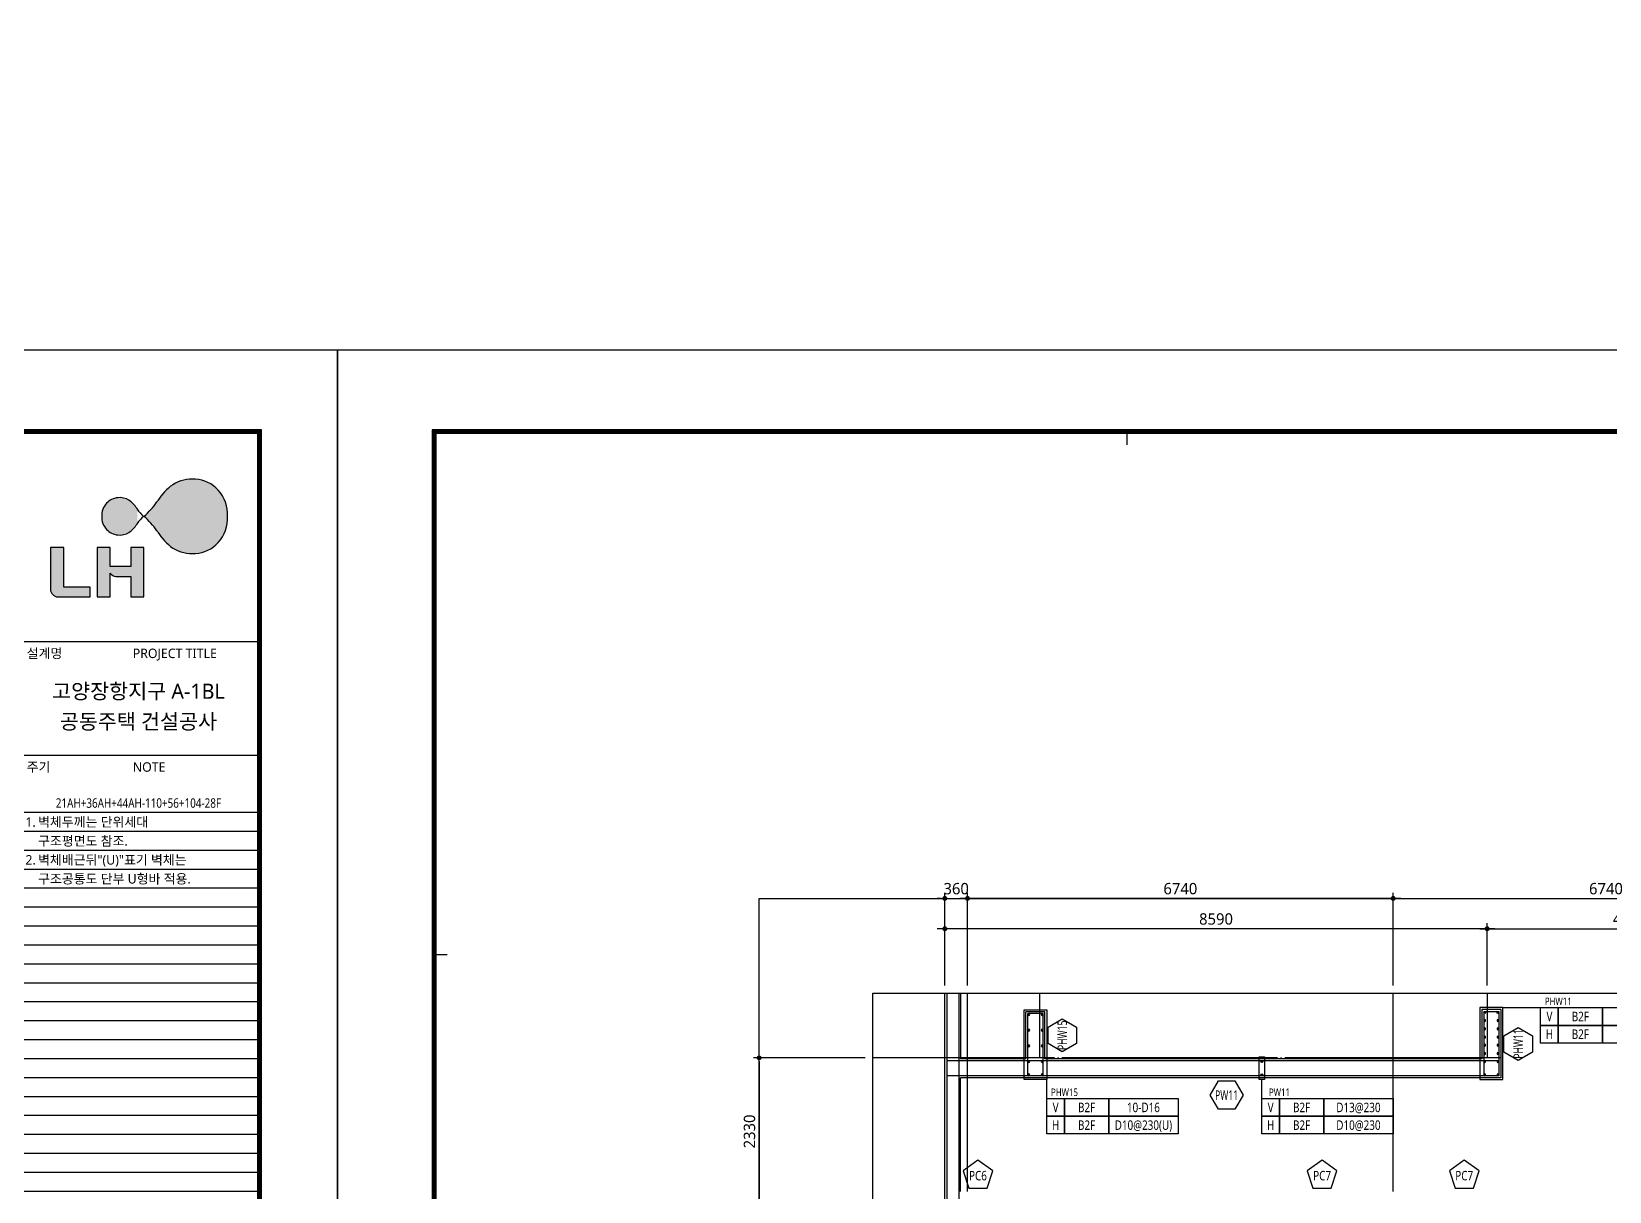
# Model space of a CAD drawing. Header units: millimetres. Extents: x 317501 to 2277231, y -321722 to 1186893.
# Drawn here: x 363118 to 388106, y -221564 to -203199 of the extents above; entities that cross this region are included whole.
import ezdxf
from ezdxf.enums import TextEntityAlignment as Align
from ezdxf.xclip import XClip

# ---------------------------------------------------------------- set-up
doc = ezdxf.new("R2010")
doc.units = ezdxf.units.MM
doc.header["$LTSCALE"] = 57
doc.header["$XCLIPFRAME"] = 0
for name, pattern in [('CEN', [62, 60, -1, 0, -1]), ('FORM_고양장항A-1BL-S-성능$0$HID', [2.3, 1.5, -0.8]), ('XS-벽체$0$CEN', [62, 60, -1, 0, -1])]:
    doc.linetypes.add(name, pattern=pattern)
doc.layers.get('Defpoints').update_dxf_attribs({"color": 145})
for name, color, linetype in [('BAR', 2, 'Continuous'), ('BARR', 1, 'Continuous'), ('BOX', 7, 'Continuous'), ('CEN', 1, 'CEN'), ('DIM', 7, 'Continuous'), ('FORM_고양장항A-1BL-S-성능$0$FORM', 7, 'Continuous'), ('FORM_고양장항A-1BL-S-성능$0$FTEXT', 3, 'Continuous'), ('FORM_고양장항A-1BL-S-성능$0$LH마크', 253, 'Continuous'), ('FORM_고양장항A-1BL-S-성능$0$TEXT', 3, 'Continuous'), ('LEADER', 7, 'Continuous'), ('M', 7, 'Continuous'), ('NAME-C', 1, 'Continuous'), ('NAME-W', 4, 'Continuous'), ('TEXT-배근', 3, 'Continuous'), ('XS-벽체$0$BAR', 3, 'Continuous'), ('XS-벽체$0$CEN', 1, 'XS-벽체$0$CEN'), ('XS-벽체$0$WALL', 4, 'Continuous')]:
    doc.layers.add(name, color=color, linetype=linetype)
doc.layers.add('DEFPOINT', color=144, linetype='Continuous', plot=False)
doc.layers.add('FORM_고양장항A-1BL-S-성능$0$DEFPOINT', color=144, linetype='Continuous', plot=False)
doc.layers.add('TEXT', color=3, linetype='Continuous', lineweight=9)
doc.styles.add('FORM_고양장항A-1BL-S-성능$0$맑은고딕', font='malgun.ttf')
doc.styles.add('맑은고딕', font='malgun.ttf')
doc.dimstyles.new('DIM_60', dxfattribs={"dimscale": 60, "dimtxt": 3, "dimasz": 1, "dimexe": 1.5, "dimexo": 2, "dimgap": 1, "dimtad": 1, "dimdec": 0, "dimzin": 0, "dimdsep": 46, "dimtxsty": '맑은고딕', "dimblk1": 'DIMDOT', "dimblk2": 'DIMDOT', "dimsah": 1, "dimcen": 0.09, "dimdle": 2, "dimclrd": 7, "dimclre": 7, "dimclrt": 3, "dimadec": 0, "dimazin": 0, "dimtfac": 1, "dimtdec": 0, "dimtix": 1, "dimtmove": 2, "dimatfit": 3, "dimldrblk": 'DIMDOT', "dimfxl": 0, "dimtolj": 1, "dimtzin": 0, "dimarcsym": 0})

# ---------------------------------------------------------------- blocks, each defined once
blk = doc.blocks.new('XS-벽체', base_point=(1093552.529641199, 0))
at = {"layer": 'XS-벽체$0$BAR'}
for p, q in [((355621.8382743159, 450312.545310411), (356641.8382743185, 450312.5453104108)), ((356401.8382743169, 450312.5453104108), (356401.8382743169, 441567.545310411)), ((356641.8382743185, 450312.5453104108), (356641.8382743176, 441567.545310411)), ((355621.8382743157, 450072.545310411), (356641.8382743185, 450072.5453104108)), ((356641.8382743178, 443092.5453104108), (355656.8382743176, 443092.545310411)), ((356641.8382743178, 442852.5453104108), (355656.8382743166, 442852.545310411)), ((340106.8382743031, 441567.5453104109), (367866.8382743185, 441567.545310411)), ((352026.8382743178, 441757.545310411), (358671.8382743177, 441757.545310411))]:
    blk.add_line(p, q, dxfattribs=at)
at = {"layer": 'XS-벽체$0$CEN'}
for p, q in [((356356.8382743164, 450342.5453104108), (356356.8382743171, 441537.5453104106)), ((352336.8382743169, 450127.545310411), (356356.8382743136, 450127.5453104108)), ((352336.8382743166, 443037.545310411), (356356.8382743173, 443037.545310411))]:
    blk.add_line(p, q, dxfattribs=at)
at = {"layer": 'XS-벽체$0$WALL'}
for p, q in [((355591.8382743156, 450342.545310411), (356371.8382743164, 450342.5453104108)), ((355591.8382743156, 450342.545310411), (355591.8382743156, 450042.545310411)), ((356371.8382743164, 450342.5453104108), (356671.8382743183, 450342.5453104108)), ((356671.8382743183, 450342.5453104108), (356671.8382743177, 441787.545310411)), ((355591.8382743155, 450042.545310411), (356371.8382743165, 450042.5453104108)), ((356371.8382743165, 450042.5453104108), (356371.8382743172, 443122.5453104108)), ((356371.8382743172, 443122.5453104108), (355626.8382743177, 443122.545310411)), ((355626.8382743177, 443122.545310411), (355626.8382743177, 442822.545310411)), ((356371.8382743172, 442822.5453104108), (355626.8382743167, 442822.545310411)), ((356371.8382743172, 442822.5453104108), (356371.8382743174, 441787.545310411)), ((352461.8382743167, 441787.545310411), (356371.8382743174, 441787.545310411)), ((358471.8382743177, 441787.545310411), (356671.8382743177, 441787.545310411)), ((367646.8382743177, 441537.5453104108), (352796.8382743178, 441537.545310411))]:
    blk.add_line(p, q, dxfattribs=at)
blk = doc.blocks.new('DIMDOT')
at = {"layer": 'DIM', "linetype": 'Continuous'}
blk.add_line((-2, 0), (2, 0), dxfattribs=at)
for radius in [0.5, 0.25]:
    blk.add_circle((0, 0), radius, dxfattribs=at)
blk = doc.blocks.new('*D194')
at = {"layer": 'Defpoints', "color": 0, "linetype": 'Continuous', "transparency": 16777216}
for p in [(377940.9414276835, -216924.0565268267), (377940.9414276835, -218424.0565268303), (384680.941427685, -218424.0565268302)]:
    blk.add_point(p, dxfattribs=at)
at = {"layer": 'DIM', "color": 7, "linetype": 'Continuous', "lineweight": -2, "transparency": 16777216}
for p, q in [((377940.9414276835, -218304.0565268303), (377940.9414276835, -216834.0565268267)), ((384680.941427685, -218304.0565268302), (384680.941427685, -216834.0565268267)), ((384620.941427685, -216924.0565268267), (378000.9414276835, -216924.0565268267))]:
    blk.add_line(p, q, dxfattribs=at)
at = {"layer": 'DIM', "color": 7, "linetype": 'Continuous', "lineweight": -2, "transparency": 16777216, "xscale": 60, "yscale": 60, "zscale": 60, "rotation": 180}
blk.add_blockref('DIMDOT', (377940.9414276835, -216924.0565268267), dxfattribs=at)
at = {"layer": 'DIM', "color": 7, "linetype": 'Continuous', "lineweight": -2, "transparency": 16777216, "xscale": 60, "yscale": 60, "zscale": 60}
blk.add_blockref('DIMDOT', (384680.941427685, -216924.0565268267), dxfattribs=at)
at = {"layer": 'DIM', "color": 3, "linetype": 'Continuous', "transparency": 16777216, "insert": (381310.9414276843, -216771.0606029137), "char_height": 180, "attachment_point": 5, "style": '맑은고딕'}
blk.add_mtext('\\A1;6740', dxfattribs=at)
blk = doc.blocks.new('*D195')
at = {"layer": 'Defpoints', "color": 0, "linetype": 'Continuous', "transparency": 16777216}
for p in [(377940.9414276835, -216924.0565268267), (377580.9414276877, -218424.0565268303), (377940.9414276835, -218424.0565268303)]:
    blk.add_point(p, dxfattribs=at)
at = {"layer": 'DIM', "color": 7, "linetype": 'Continuous', "lineweight": -2, "transparency": 16777216}
for p, q in [((377580.9414276877, -218304.0565268303), (377580.9414276877, -216834.0565268267)), ((377940.9414276835, -218304.0565268303), (377940.9414276835, -216834.0565268267)), ((377520.9414276877, -216924.0565268267), (377460.9414276877, -216924.0565268267)), ((377580.9414276877, -216924.0565268267), (377940.9414276835, -216924.0565268267)), ((378000.9414276835, -216924.0565268267), (378060.9414276835, -216924.0565268267))]:
    blk.add_line(p, q, dxfattribs=at)
at = {"layer": 'DIM', "color": 7, "linetype": 'Continuous', "lineweight": -2, "transparency": 16777216, "xscale": 60, "yscale": 60, "zscale": 60}
blk.add_blockref('DIMDOT', (377580.9414276877, -216924.0565268267), dxfattribs=at)
at = {"layer": 'DIM', "color": 7, "linetype": 'Continuous', "lineweight": -2, "transparency": 16777216, "xscale": 60, "yscale": 60, "zscale": 60, "rotation": 180}
blk.add_blockref('DIMDOT', (377940.9414276835, -216924.0565268267), dxfattribs=at)
at = {"layer": 'DIM', "color": 3, "linetype": 'Continuous', "transparency": 16777216, "insert": (377760.9414276856, -216771.0606029137), "char_height": 180, "attachment_point": 5, "style": '맑은고딕'}
blk.add_mtext('\\A1;360', dxfattribs=at)
blk = doc.blocks.new('*D196')
at = {"layer": 'Defpoints', "color": 0, "linetype": 'Continuous', "transparency": 16777216}
for p in [(391420.9414276867, -216924.0565268265), (384680.9414276851, -218424.0565268302), (391420.9414276867, -218424.0565268301)]:
    blk.add_point(p, dxfattribs=at)
at = {"layer": 'DIM', "color": 7, "linetype": 'Continuous', "lineweight": -2, "transparency": 16777216}
for p, q in [((384680.9414276851, -218304.0565268302), (384680.9414276851, -216834.0565268265)), ((391420.9414276867, -218304.0565268301), (391420.9414276867, -216834.0565268265)), ((384740.9414276851, -216924.0565268265), (391360.9414276867, -216924.0565268265))]:
    blk.add_line(p, q, dxfattribs=at)
at = {"layer": 'DIM', "color": 7, "linetype": 'Continuous', "lineweight": -2, "transparency": 16777216, "xscale": 60, "yscale": 60, "zscale": 60, "rotation": 180}
blk.add_blockref('DIMDOT', (384680.9414276851, -216924.0565268265), dxfattribs=at)
at = {"layer": 'DIM', "color": 7, "linetype": 'Continuous', "lineweight": -2, "transparency": 16777216, "xscale": 60, "yscale": 60, "zscale": 60}
blk.add_blockref('DIMDOT', (391420.9414276867, -216924.0565268265), dxfattribs=at)
at = {"layer": 'DIM', "color": 3, "linetype": 'Continuous', "transparency": 16777216, "insert": (388050.9414276859, -216771.0606029135), "char_height": 180, "attachment_point": 5, "style": '맑은고딕'}
blk.add_mtext('\\A1;6740', dxfattribs=at)
blk = doc.blocks.new('*D210')
at = {"layer": 'Defpoints', "color": 0, "linetype": 'Continuous', "transparency": 16777216}
for p in [(376440.9414276832, -219449.056526821), (374640.9414276849, -221779.0565268205), (376440.9414276827, -221779.0565268205)]:
    blk.add_point(p, dxfattribs=at)
at = {"layer": 'DIM', "color": 7, "linetype": 'Continuous', "lineweight": -2, "transparency": 16777216}
for p, q in [((376320.9414276832, -219449.056526821), (374550.9414276849, -219449.056526821)), ((374640.9414276849, -219509.056526821), (374640.9414276849, -221719.0565268205)), ((376320.9414276827, -221779.0565268205), (374550.9414276849, -221779.0565268205))]:
    blk.add_line(p, q, dxfattribs=at)
at = {"layer": 'DIM', "color": 7, "linetype": 'Continuous', "lineweight": -2, "transparency": 16777216, "xscale": 60, "yscale": 60, "zscale": 60}
for p, rotation in [((374640.9414276849, -219449.056526821), 90), ((374640.9414276849, -221779.0565268205), 270)]:
    blk.add_blockref('DIMDOT', p, dxfattribs=dict(at, rotation=rotation))
at = {"layer": 'DIM', "color": 3, "linetype": 'Continuous', "transparency": 16777216, "insert": (374487.9455037719, -220614.0565268207), "char_height": 180, "attachment_point": 5, "rotation": 90, "style": '맑은고딕'}
blk.add_mtext('\\A1;2330', dxfattribs=at)
blk = doc.blocks.new('*D211')
at = {"layer": 'Defpoints', "color": 0, "linetype": 'Continuous', "transparency": 16777216}
for p in [(390685.9414276884, -217404.0565268268), (386170.9414276883, -218424.0565268303), (390685.9414276884, -218424.0565268304)]:
    blk.add_point(p, dxfattribs=at)
at = {"layer": 'DIM', "color": 7, "linetype": 'Continuous', "lineweight": -2, "transparency": 16777216}
for p, q in [((386170.9414276883, -218304.0565268303), (386170.9414276883, -217314.0565268268)), ((390685.9414276884, -218304.0565268304), (390685.9414276884, -217314.0565268268)), ((386230.9414276883, -217404.0565268268), (390625.9414276884, -217404.0565268268))]:
    blk.add_line(p, q, dxfattribs=at)
at = {"layer": 'DIM', "color": 7, "linetype": 'Continuous', "lineweight": -2, "transparency": 16777216, "xscale": 60, "yscale": 60, "zscale": 60, "rotation": 180}
blk.add_blockref('DIMDOT', (386170.9414276883, -217404.0565268268), dxfattribs=at)
at = {"layer": 'DIM', "color": 7, "linetype": 'Continuous', "lineweight": -2, "transparency": 16777216, "xscale": 60, "yscale": 60, "zscale": 60}
blk.add_blockref('DIMDOT', (390685.9414276884, -217404.0565268268), dxfattribs=at)
at = {"layer": 'DIM', "color": 3, "linetype": 'Continuous', "transparency": 16777216, "insert": (388428.4414276883, -217250.5103311746), "char_height": 180, "attachment_point": 5, "style": '맑은고딕'}
blk.add_mtext('\\A1;4515', dxfattribs=at)
blk = doc.blocks.new('*D214')
at = {"layer": 'Defpoints', "color": 0, "linetype": 'Continuous', "transparency": 16777216}
for p in [(377580.9414276876, -217404.0565268264), (377580.9414276876, -218424.0565268301), (386170.9414276883, -218424.0565268304)]:
    blk.add_point(p, dxfattribs=at)
at = {"layer": 'DIM', "color": 7, "linetype": 'Continuous', "lineweight": -2, "transparency": 16777216}
for p, q in [((377580.9414276876, -218304.0565268301), (377580.9414276876, -217314.0565268264)), ((386170.9414276883, -218304.0565268304), (386170.9414276883, -217314.0565268264)), ((386110.9414276883, -217404.0565268264), (377640.9414276876, -217404.0565268264))]:
    blk.add_line(p, q, dxfattribs=at)
at = {"layer": 'DIM', "color": 7, "linetype": 'Continuous', "lineweight": -2, "transparency": 16777216, "xscale": 60, "yscale": 60, "zscale": 60, "rotation": 180}
blk.add_blockref('DIMDOT', (377580.9414276876, -217404.0565268264), dxfattribs=at)
at = {"layer": 'DIM', "color": 7, "linetype": 'Continuous', "lineweight": -2, "transparency": 16777216, "xscale": 60, "yscale": 60, "zscale": 60}
blk.add_blockref('DIMDOT', (386170.9414276883, -217404.0565268264), dxfattribs=at)
at = {"layer": 'DIM', "color": 3, "linetype": 'Continuous', "transparency": 16777216, "insert": (381875.9414276879, -217251.0606029134), "char_height": 180, "attachment_point": 5, "style": '맑은고딕'}
blk.add_mtext('\\A1;8590', dxfattribs=at)
blk = doc.blocks.new('주기')
at = {"layer": 'TEXT', "style": '맑은고딕'}
for s, p in [('1.', (100, -150)), ('벽체두께는 단위세대', (300, -150)), ('구조평면도 참조.', (300, -450)), ('2.', (100, -750)), ('벽체배근뒤"(U)"표기 벽체는 ', (300, -750)), ('구조공통도 단부 U형바 적용.', (300, -1050))]:
    blk.add_text(s, height=150, dxfattribs=at).set_placement(p, align=Align.MIDDLE_LEFT)
blk = doc.blocks.new('BAR')
at = {"layer": 'BARR'}
h = blk.add_hatch(color=256, dxfattribs=at)
edge = h.paths.add_edge_path()
edge.add_arc((0, 0), 15, 0, 360)
blk.add_circle((0, 0), 15, dxfattribs=at)
blk = doc.blocks.new('FORM_고양장항A-1BL-S-성능')
at = {"layer": 'FORM_고양장항A-1BL-S-성능$0$LH마크'}
h = blk.add_hatch(color=256, dxfattribs=at)
edge = h.paths.add_edge_path()
edge.add_ellipse((777.5120366010963, 564.7777114903022), major_axis=(-0.02159848308638231, 19.19947578344629), ratio=0.9999988826607065, start_angle=220.3160542666334, end_angle=235.7161672747215)
edge.add_ellipse((780.1822295766472, 563.7980365819697), major_axis=(11.63553466031951, 11.6355346603195), ratio=0.9999995785260982, start_angle=278.3719928566697, end_angle=279.7926827259736)
edge.add_ellipse((805.6007515508829, 547.0051341328237), major_axis=(0.01866363475384163, 14.02645855967481), ratio=0.9999988821937925, start_angle=394.96846678515556, end_angle=418.6858257556404, ccw=False)
edge.add_ellipse((802.7134298440217, 550.4017932872687), major_axis=(-0.0005301727484946197, 9.598206712760296), ratio=0.9999988824009329, start_angle=354.9363527238226, end_angle=392.349660986295, ccw=False)
edge.add_ellipse((802.8853871766626, 550.8263927475948), major_axis=(0.00340075212795909, 9.161071405456902), ratio=0.9999988815880413, start_angle=313.08945440778825, end_angle=355.7978530240622, ccw=False)
edge.add_ellipse((802.2519161794482, 550.6334521343399), major_axis=(-0.00272221685361018, 9.759959947316588), ratio=0.9999988820086083, start_angle=267.15847194408525, end_angle=311.3399578879178, ccw=False)
edge.add_ellipse((802.2519161794482, 549.671215354598), major_axis=(0.002345730923483197, 9.759960045523917), ratio=0.9999988819608775, start_angle=228.6578319515284, end_angle=272.8393178946566, ccw=False)
edge.add_ellipse((802.8853871766626, 549.4782747404117), major_axis=(-0.001195197933472944, 9.161071959040585), ratio=0.9999988820220781, start_angle=184.2159411120079, end_angle=226.9243397014058, ccw=False)
edge.add_ellipse((802.7134298440217, 549.9028742007379), major_axis=(0.0007995421070614984, 9.598206694185432), ratio=0.9999988819849818, start_angle=147.6519469810335, end_angle=185.0652552603508, ccw=False)
edge.add_ellipse((805.6007515508829, 553.2995333551828), major_axis=(-0.0146797010598394, 14.02646328916932), ratio=0.9999988823698344, start_angle=121.33044795241909, end_angle=145.0478069355882, ccw=False)
edge.add_ellipse((780.1822295766472, 536.5066309060369), major_axis=(-11.63553220987993, 11.63553220987993), ratio=0.9999997837762815, start_angle=260.2073153029904, end_angle=261.628005449331)
edge.add_ellipse((777.5120366010963, 535.5269559977044), major_axis=(0.03702439887233612, 19.19945221449302), ratio=0.999998882848964, start_angle=-55.67013267916648, end_angle=-40.27001964361233)
edge = h.paths.add_edge_path()
edge.add_ellipse((795.6964670699238, 557.0060145651389), major_axis=(0.006864801860395151, 8.99295968458668), ratio=0.9999988827231661, start_angle=123.23707871012789, end_angle=139.6948369544317, ccw=False)
edge.add_ellipse((788.9257939476668, 552.7252627146829), major_axis=(-0.7009870625855058, 0.7009870625855058), ratio=0.9999999437731498, start_angle=70.64073618081011, end_angle=85.40595803884457, ccw=False)
edge.add_ellipse((782.6291739661394, 549.0609563897763), major_axis=(-0.00838486509904391, 6.297509315924676), ratio=0.9999988821287467, start_angle=-59.16259633342766, end_angle=-32.43732604062858)
edge.add_ellipse((783.5754979457854, 550.5891971896801), major_axis=(0.0003907985917620075, 4.500137694815404), ratio=0.9999988822598063, start_angle=-32.59340767870501, end_angle=6.828384972939124)
edge.add_ellipse((783.5434234086572, 550.2362834793914), major_axis=(0.002745875946588449, 4.847301688027194), ratio=0.9999988842119085, start_angle=5.983778684998008, end_angle=45.80586987389822)
edge.add_ellipse((783.5089925024806, 550.4199431204636), major_axis=(-0.002355894959272277, 4.695759708345227), ratio=0.9999988832972008, start_angle=47.05758428077518, end_angle=93.23828646313216)
edge.add_ellipse((783.5089925024806, 549.884724367543), major_axis=(0.002355895489691475, 4.695759708344957), ratio=0.9999988832972013, start_angle=86.76171354333981, end_angle=132.9424157256968)
edge.add_ellipse((783.5434234049319, 550.0683840086151), major_axis=(-0.004028469242848608, 4.847300791718968), ratio=0.9999988837406935, start_angle=134.1789697115022, end_angle=174.0010609071454)
edge.add_ellipse((783.5754979457854, 549.7154702983264), major_axis=(-0.0003907988740895081, 4.500137694815236), ratio=0.9999988822598063, start_angle=173.1716150234662, end_angle=212.5934076751104)
edge.add_ellipse((782.6291739661394, 551.2437110982303), major_axis=(0.008384865413569927, 6.297509315924258), ratio=0.999998882128746, start_angle=212.4373260434902, end_angle=239.1625963362892)
edge.add_ellipse((788.9257939476668, 547.579404774255), major_axis=(0.7009870745422859, 0.7009870745422859), ratio=0.999999927333072, start_angle=94.59404188595232, end_angle=109.35926357312451, ccw=False)
edge.add_ellipse((795.6964670699238, 543.2986529228676), major_axis=(-0.001238716836780558, 8.992962225506153), ratio=0.9999988827506152, start_angle=400.34100785461936, end_angle=416.79876607149504, ccw=False)
h = blk.add_hatch(color=256, dxfattribs=at)
edge = h.paths.add_edge_path()
edge.add_line((768.8121202457844, 531.4260161464501), (768.8121202457844, 541.9678076190341))
edge.add_line((768.8121202457844, 541.9678076190341), (765.28352654168, 541.9678076190341))
edge.add_line((765.28352654168, 541.9678076190341), (765.28352654168, 530.9121352323731))
edge.add_arc((767.28352654168, 530.9121352323731), 2, 180, 270)
edge.add_line((767.28352654168, 528.9121352323731), (775.7887969780861, 528.912135232373))
edge.add_line((775.7887969780861, 528.912135232373), (775.7887969780861, 531.4260161464501))
edge.add_line((775.7887969780861, 531.4260161464501), (768.8121202457844, 531.4260161464501))
h = blk.add_hatch(color=256, dxfattribs=at)
edge = h.paths.add_edge_path()
edge.add_line((777.6351411920189, 541.9678076190341), (777.6351411920189, 528.912135232373))
edge.add_line((777.6351411920189, 528.912135232373), (781.0521581974028, 528.912135232373))
edge.add_line((781.0521581974028, 528.912135232373), (781.0521581974028, 535.1371330489803))
edge.add_ellipse((782.6773167383074, 536.2946097833503), major_axis=(-0.000413403052623914, 1.995218884663901), ratio=0.9999988843474573, start_angle=125.4474759443961, end_angle=176.5601751768511)
edge.add_line((782.5580159779786, 534.3029607517112), (786.4845400359629, 534.3029607517112))
edge.add_line((786.4845400359629, 534.3029607517112), (786.4845400359629, 528.912135232373))
edge.add_line((786.4845400359629, 528.912135232373), (789.9015570450722, 528.912135232373))
edge.add_line((789.9015570450722, 528.912135232373), (789.9015570450722, 541.9678076190341))
edge.add_line((789.9015570450722, 541.9678076190341), (786.4845400359629, 541.9678076190341))
edge.add_line((786.4845400359629, 541.9678076190341), (786.4845400359629, 536.8843866876725))
edge.add_line((786.4845400359629, 536.8843866876725), (781.0521581974028, 536.8843866876725))
edge.add_line((781.0521581974028, 536.8843866876725), (781.0521581974028, 541.9678076190341))
edge.add_line((781.0521581974028, 541.9678076190341), (777.6351411920189, 541.9678076190341))
at = {"layer": 'FORM_고양장항A-1BL-S-성능$0$DEFPOINT', "color": 1}
for p, q in [((208.5, 569), (208.5, 572)), ((26, 434.5), (29, 434.5000000000001))]:
    blk.add_line(p, q, dxfattribs=at)
at = {"layer": 'FORM_고양장항A-1BL-S-성능$0$DEFPOINT', "linetype": 'FORM_고양장항A-1BL-S-성능$0$HID'}
for p, q in [((820, 467), (757, 467)), ((820, 457), (757, 457)), ((820, 447), (757, 447)), ((820, 437), (757, 437)), ((820, 427), (757, 427)), ((820, 417), (757, 417)), ((820, 407), (757, 407)), ((820, 397), (757, 397)), ((820, 387), (757, 387)), ((820, 377), (757, 377))]:
    blk.add_line(p, q, dxfattribs=at)
at = {"layer": 'FORM_고양장항A-1BL-S-성능$0$DEFPOINT'}
blk.add_lwpolyline([(0, 594), (0, 0), (841, 0), (841, 594), (0, 594)], dxfattribs=at)
at = {"layer": 'FORM_고양장항A-1BL-S-성능$0$FORM'}
for p, q in [((820, 517), (757, 517)), ((820, 487), (757, 487)), ((820, 472), (757, 472)), ((820, 462), (757, 462)), ((820, 452), (757, 452)), ((820, 442), (757, 442)), ((820, 432), (757, 432)), ((820, 422), (757, 422)), ((820, 412), (757, 412)), ((820, 402), (757, 402)), ((820, 392), (757, 392)), ((820, 382), (757, 382)), ((820, 372), (757, 372))]:
    blk.add_line(p, q, dxfattribs=at)
for points in [[(25, 573), (25, 21), (757, 21), (757, 573)], [(26, 572), (26, 22), (756, 22), (756, 572)], [(757, 572), (757, 22), (820, 22), (820, 572)]]:
    blk.add_lwpolyline(points, close=True, dxfattribs=at)
at = {"layer": 'FORM_고양장항A-1BL-S-성능$0$FORM', "const_width": 1}
blk.add_lwpolyline([(25.5, 572.5), (25.5, 21.5), (756.5, 21.5), (756.5, 572.5)], close=True, dxfattribs=at)
blk.add_lwpolyline([(757, 21.5), (820.5, 21.5), (820.5, 572.5), (757, 572.5)], dxfattribs=at)
at = {"layer": 'FORM_고양장항A-1BL-S-성능$0$FORM'}
blk.add_lwpolyline([(757, 21), (821, 21), (821, 573), (757, 573)], dxfattribs=at)
at = {"layer": 'FORM_고양장항A-1BL-S-성능$0$LH마크'}
blk.add_lwpolyline([(768.8121202457844, 531.4260161464501), (768.8121202457844, 541.9678076190341), (765.28352654168, 541.9678076190341), (765.28352654168, 530.9121352323731, 0.4142135623730978), (767.28352654168, 528.9121352323731), (775.7887969780861, 528.912135232373), (775.7887969780861, 531.4260161464501)], format="xyb", close=True, dxfattribs=at)
blk.add_lwpolyline([(782.5580159779786, 534.3029607517112), (786.4845400359629, 534.3029607517112), (786.4845400359629, 528.912135232373), (789.9015570450722, 528.912135232373), (789.9015570450722, 541.9678076190341), (786.4845400359629, 541.9678076190341), (786.4845400359629, 536.8843866876725), (781.0521581974028, 536.8843866876725), (781.0521581974028, 541.9678076190341), (777.6351411920189, 541.9678076190341), (777.6351411920189, 528.912135232373), (781.0521581974028, 528.912135232373), (781.0521581974028, 535.1371330489803)], dxfattribs=at)
for centre, major_axis, ratio, start_param, end_param in [((805.6007515508829, 547.0051341328237), (0.01866364607842805, 14.02645855965973), 0.9999988821937923, 0.6103148805826146, 1.024260884494987), ((802.7134298440217, 550.4017932872687), (-0.0005301722584782508, 9.598206712760033), 0.9999988824009336, -0.08837731707788565, 0.5646080961658568), ((802.8853871766626, 550.8263927475948), (0.003400751817444686, 9.161071405457017), 0.9999988815880411, -0.8187434745249031, -0.0733413004167327), ((783.5434234086572, 550.2362834793914), (0.002745875946588449, 4.847301688027194), 0.9999988842119085, 0.1044366397638719, 0.7994632460396036), ((783.5754979457854, 550.5891971896801), (0.0003907985917619971, 4.500137694815261), 0.9999988822598063, -0.5688622784382045, 0.1191778003714916), ((782.6291739661394, 549.0609563897763), (-0.00838486509904391, 6.297509315924676), 0.9999988821287467, -1.032582100046638, -0.5661381399518648), ((777.5120366010963, 564.7777114903022), (-0.02159848308638231, 19.19947578344629), 0.9999988826607065, 3.845240541955254, 4.114023219125599), ((780.1822295766472, 563.7980365819697), (11.63553466031951, 11.6355346603195), 0.9999995785260982, 4.858507820687022, 4.883303536556102), ((802.2519161794482, 550.6334521343399), (-0.002722219416329674, 9.75995994731588), 0.9999988820086076, 4.66279495975861, 5.433907357902082), ((783.5089925024806, 550.4199431204636), (-0.002355894959272276, 4.695759708345225), 0.9999988832972008, 0.8213097837342547, 1.627315087699315), ((783.5089925024806, 549.884724367543), (0.002355895489691476, 4.695759708344958), 0.9999988832972013, 1.514277566003436, 2.320282869968496), ((788.9257939476668, 552.7252627146829), (-0.700987062585513, 0.700987062585513), 0.999999943773139, 1.232913432387822, 1.490615168597958), ((795.6964670699238, 557.0060145651389), (0.006864802392496911, 8.992959684586273), 0.9999988827231666, 2.150892784090308, 2.438134852950649), ((795.6964670699238, 543.2986529228676), (-0.001238735083169428, 8.992962225503609), 0.9999988827506168, 0.7040834086070373, 0.9913254769886706), ((777.5120366010963, 535.5269559977044), (0.03702439887233502, 19.19945221449245), 0.999998882848964, -0.9716271102735472, -0.7028444326238286), ((802.2519161794482, 549.671215354598), (0.002345731131241998, 9.759960045523863), 0.9999988819608779, 3.990832028047346, 4.761944426178527), ((783.5434234049319, 550.0683840086151), (-0.004028469242848608, 4.847300791718968), 0.9999988837406935, 2.341864808399459, 3.036891414792878), ((783.5754979457854, 549.7154702983264), (-0.0003907988740895081, 4.500137694815236), 0.9999988822598063, 3.022414853155563, 3.71045493196526), ((782.6291739661394, 551.2437110982303), (0.008384865413569925, 6.297509315924255), 0.999998882128746, 3.707730793591602, 4.174174753686374), ((788.9257939476668, 547.579404774255), (0.7009870745422877, 0.7009870745422876), 0.9999999273330696, 1.650977483679293, 1.90867921690732), ((780.1822295766472, 536.5066309060369), (-11.63553220987993, 11.63553220987993), 0.9999997837762815, 4.541474389812208, 4.566270110516492), ((805.6007515508829, 553.2995333551828), (-0.01467970102094349, 14.02646328916936), 0.999998882369835, 2.117615799692099, 2.531561803825854), ((802.7134298440217, 549.9028742007379), (0.0007995429396725551, 9.598206694185077), 0.9999988819849815, 2.577012621885882, 3.229998035423623), ((802.8853871766626, 549.4782747404117), (-0.001195197141435843, 9.161071959040688), 0.9999988820220782, 3.215174707150978, 3.960576880790073), ((782.6773167383074, 536.2946097833503), (-0.000413403052623914, 1.995218884663901), 0.9999988843474573, 2.189471493546094, 3.081556384734013)]:
    blk.add_ellipse(centre, major_axis=major_axis, ratio=ratio, start_param=start_param, end_param=end_param, dxfattribs=at)
at = {"layer": 'FORM_고양장항A-1BL-S-성능$0$FTEXT', "style": 'FORM_고양장항A-1BL-S-성능$0$맑은고딕'}
for s, p in [('설계명', (759, 514)), ('PROJECT TITLE', (787, 514)), ('주기', (759, 484)), ('NOTE', (787, 484))]:
    blk.add_text(s, height=2.5, dxfattribs=at).set_placement(p, align=Align.MIDDLE_LEFT)
at = {"layer": 'FORM_고양장항A-1BL-S-성능$0$TEXT', "color": 6, "style": 'FORM_고양장항A-1BL-S-성능$0$맑은고딕'}
for s, p in [('고양장항지구 A-1BL', (788.5, 504.0000000007981)), ('공동주택 건설공사', (788.5, 496))]:
    blk.add_text(s, height=4.000000000000026, dxfattribs=at).set_placement(p, align=Align.MIDDLE_CENTER)

msp = doc.modelspace()

# ---------------------------------------------------------------- linework, layer by layer
at = {"layer": 'BAR'}
for p, q in [((379135.9414276864, -218749.0565268217), (378895.9414276864, -218749.0565268217)), ((386115.9414276909, -218714.056526815), (386355.9414276915, -218714.056526815))]:
    msp.add_line(p, q, dxfattribs=at)
at = {"layer": 'BOX'}
for points in [[(387295.9414276909, -218654.0565268121), (387295.9414276909, -218934.0565268121), (387015.9414276909, -218934.0565268121), (387015.9414276909, -218654.0565268121)], [(387995.9414276909, -218654.0565268121), (387995.9414276909, -218934.0565268121), (387295.9414276909, -218934.0565268121), (387295.9414276909, -218654.0565268121)], [(389095.9414276909, -218654.0565268121), (389095.9414276909, -218934.0565268121), (387995.9414276909, -218934.0565268121), (387995.9414276909, -218654.0565268121)], [(387295.9414276909, -218934.0565268121), (387295.9414276909, -219214.0565268121), (387015.9414276909, -219214.0565268121), (387015.9414276909, -218934.0565268121)], [(387995.9414276909, -218934.0565268121), (387995.9414276909, -219214.0565268121), (387295.9414276909, -219214.0565268121), (387295.9414276909, -218934.0565268121)], [(389095.9414276909, -218934.0565268121), (389095.9414276909, -219214.0565268121), (387995.9414276909, -219214.0565268121), (387995.9414276909, -218934.0565268121)], [(379475.9414276909, -220094.0565268154), (379475.9414276909, -220374.0565268154), (379195.9414276909, -220374.0565268154), (379195.9414276909, -220094.0565268154)], [(380175.9414276909, -220094.0565268154), (380175.9414276909, -220374.0565268154), (379475.9414276909, -220374.0565268154), (379475.9414276909, -220094.0565268154)], [(381275.9414276909, -220094.0565268154), (381275.9414276909, -220374.0565268154), (380175.9414276909, -220374.0565268154), (380175.9414276909, -220094.0565268154)], [(382880.9414276839, -220094.0565268154), (382880.9414276839, -220374.0565268154), (382600.9414276839, -220374.0565268154), (382600.9414276839, -220094.0565268154)], [(383580.9414276839, -220094.0565268154), (383580.9414276839, -220374.0565268154), (382880.9414276839, -220374.0565268154), (382880.9414276839, -220094.0565268154)], [(384680.9414276839, -220094.0565268154), (384680.9414276839, -220374.0565268154), (383580.9414276839, -220374.0565268154), (383580.9414276839, -220094.0565268154)], [(379475.9414276909, -220374.0565268154), (379475.9414276909, -220654.0565268154), (379195.9414276909, -220654.0565268154), (379195.9414276909, -220374.0565268154)], [(380175.9414276909, -220374.0565268154), (380175.9414276909, -220654.0565268154), (379475.9414276909, -220654.0565268154), (379475.9414276909, -220374.0565268154)], [(381275.9414276909, -220374.0565268154), (381275.9414276909, -220654.0565268154), (380175.9414276909, -220654.0565268154), (380175.9414276909, -220374.0565268154)], [(382880.9414276839, -220374.0565268154), (382880.9414276839, -220654.0565268154), (382600.9414276839, -220654.0565268154), (382600.9414276839, -220374.0565268154)], [(383580.9414276839, -220374.0565268154), (383580.9414276839, -220654.0565268154), (382880.9414276839, -220654.0565268154), (382880.9414276839, -220374.0565268154)], [(384680.9414276839, -220374.0565268154), (384680.9414276839, -220654.0565268154), (383580.9414276839, -220654.0565268154), (383580.9414276839, -220374.0565268154)]]:
    msp.add_lwpolyline(points, close=True, dxfattribs=at)
at = {"layer": 'CEN'}
for p, q in [((377940.9414276835, -221564.0565268222), (377940.9414276835, -218424.0565268228)), ((384680.9414276851, -221564.0565268208), (384680.941427685, -218424.0565268261)), ((377580.9414276855, -219449.0565268208), (376440.9414276975, -219449.0565268208))]:
    msp.add_line(p, q, dxfattribs=at)
at = {"layer": 'DEFPOINT'}
for points in [[(374640.9414276846, -216924.0565268229), (408200.9414276759, -216924.0565268229), (408200.9414276759, -234489.0565268212), (374640.9414276846, -234489.0565268212)], [(376440.9414276846, -218424.0565268229), (406400.9414276759, -218424.0565268229), (406400.9414276759, -232989.0565268213), (376440.9414276846, -232989.0565268213)]]:
    msp.add_lwpolyline(points, close=True, dxfattribs=at)
at = {"layer": 'LEADER'}
for p, q in [((386415.9414276909, -218654.0565268121), (387015.9414276909, -218654.0565268121)), ((379195.9414276909, -220094.0565268154), (379195.9414276909, -219794.0565268154)), ((382600.9414276839, -220094.0565268154), (382600.9414276839, -219794.0565268154))]:
    msp.add_line(p, q, dxfattribs=at)
for points in [[(379195.9414276909, -218689.0565268155), (379195.9414276909, -219794.0565268154), (378835.9414276909, -219794.0565268154), (378835.9414276909, -218689.0565268155)], [(386415.9414276909, -219794.0565268236), (386415.9414276909, -218654.0565268121), (386055.9414276909, -218654.0565268122), (386055.9414276909, -219794.0565268236)], [(382640.941427682, -219794.0565268154), (382560.9414276857, -219794.0565268154), (382560.9414276857, -219434.0565268154), (382640.941427682, -219434.0565268154)]]:
    msp.add_lwpolyline(points, close=True, dxfattribs=at)
at = {"layer": 'M'}
for points in [[(379665.9414276892, -219221.4603373894), (379440.9414276892, -219351.3641479569), (379215.9414276892, -219221.4603373889), (379215.9414276892, -218961.6527162536), (379440.9414276892, -218831.7489056863), (379665.9414276892, -218961.6527162536)], [(386885.9414276892, -219358.960337393), (386660.9414276892, -219488.8641479604), (386435.9414276892, -219358.9603373925), (386435.9414276892, -219099.1527162571), (386660.9414276892, -218969.2489056899), (386885.9414276892, -219099.1527162571)], [(381913.5376171165, -220264.0565268225), (381783.6338065491, -220039.0565268225), (381913.537617117, -219814.0565268225), (382173.3452382524, -219814.0565268225), (382303.2490488196, -220039.0565268225), (382173.3452382524, -220264.0565268225)], [(378251.2499332904, -221514.0565268221), (378341.0555286063, -221237.6633245721), (378105.9414276893, -221066.8429313221), (377870.8273267723, -221237.6633245721), (377960.6329220883, -221514.0565268221)], [(383701.249933289, -221514.0565268221), (383791.0555286049, -221237.6633245721), (383555.9414276879, -221066.8429313221), (383320.8273267709, -221237.6633245721), (383410.6329220869, -221514.0565268221)], [(385951.2499332915, -221514.0565268212), (386041.0555286075, -221237.6633245712), (385805.9414276905, -221066.8429313212), (385570.8273267735, -221237.6633245712), (385660.6329220895, -221514.0565268212)]]:
    msp.add_lwpolyline(points, close=True, dxfattribs=at)

# ---------------------------------------------------------------- block references
at = {"xscale": 60, "yscale": 60, "zscale": 60}
for p in [(317500.9414276804, -243884.0565268211), (367960.9414276804, -243884.0565268211)]:
    msp.add_blockref('FORM_고양장항A-1BL-S-성능', p, dxfattribs=at)
ref = msp.add_blockref('XS-벽체', (-63956.60388272261, -956644.7478937038), dxfattribs=dict(rotation=270))
XClip(ref).set_block_clipping_path([(355331.8382743184, 440397.54531040706), (369896.8382743168, 470357.54531039845)])
at = {"layer": 'BAR'}
msp.add_blockref('주기', (362920.9414276804, -215564.0565268213), dxfattribs=at)
at = {"layer": 'BARR', "xscale": -1, "rotation": 180}
for p in [(378910.9414276867, -218764.0565268217), (379120.9414276867, -218764.0565268217), (386130.9414276883, -218859.0565268143), (386340.9414276867, -218859.0565268143), (378910.9414276867, -219012.3898601548), (379120.9414276864, -219012.3898601549), (386130.9414276883, -218989.0565268135), (386130.9414276883, -219119.0565268127), (386340.9414276867, -218989.0565268135), (386340.9414276867, -219119.0565268128), (378910.9414276867, -219260.723193488), (379120.9414276864, -219260.7231934881), (386130.9414276883, -219249.0565268119), (386130.9414276883, -219379.0565268112), (386340.9414276867, -219249.056526812), (386340.9414276867, -219379.0565268112), (378910.9414276865, -219509.0565268211), (379120.9414276865, -219509.0565268211), (386130.9414276883, -219509.0565268104), (386340.9414276883, -219509.0565268104), (378910.9414276865, -219719.0565268211), (379120.9414276865, -219719.0565268212), (386130.9414276884, -219719.0565268105), (386340.9414276909, -219719.0565268105)]:
    msp.add_blockref('BAR', p, dxfattribs=at)
at = {"layer": 'BARR'}
for p in [(386130.9414276892, -218729.056526815), (386340.9414276892, -218729.056526815)]:
    msp.add_blockref('BAR', p, dxfattribs=at)
at = {"layer": 'BARR', "rotation": 270}
for p in [(382600.941427682, -219509.0565268154), (382600.941427682, -219719.0565268154)]:
    msp.add_blockref('BAR', p, dxfattribs=at)

# ---------------------------------------------------------------- texts
at = {"layer": 'NAME-C', "style": '맑은고딕', "width": 0.8}
for s, p in [('PC6', (378105.9414276893, -221314.0565268221)), ('PC7', (383555.9414276879, -221314.0565268221)), ('PC7', (385805.9414276905, -221314.0565268212))]:
    msp.add_text(s, height=150, dxfattribs=at).set_placement(p, align=Align.MIDDLE_CENTER)
at = {"layer": 'NAME-W', "style": '맑은고딕', "width": 0.7}
for s, p in [('PHW15', (379440.9414276892, -219091.5565268215)), ('PHW11', (386660.9414276892, -219229.056526825))]:
    msp.add_text(s, height=150, rotation=90, dxfattribs=at).set_placement(p, align=Align.MIDDLE)
msp.add_text('PW11', height=150, dxfattribs=at).set_placement((382043.4414276844, -220039.0565268225), align=Align.MIDDLE)
at = {"layer": 'TEXT', "color": 6, "style": '맑은고딕', "width": 0.8}
msp.add_text('21AH+36AH+44AH-110+56+104-28F', height=150, dxfattribs=at).set_placement((364810.9414276801, -215414.0565268212), align=Align.MIDDLE_CENTER)
at = {"layer": 'TEXT-배근', "color": 2, "style": '맑은고딕', "width": 0.8}
for s, p in [('PHW11', (387295.9414276909, -218554.0565268121)), ('PHW15', (379475.9414276909, -219994.0565268154)), ('PW11', (382880.9414276839, -219994.0565268154))]:
    msp.add_text(s, height=120, dxfattribs=at).set_placement(p, align=Align.MIDDLE_CENTER)
at = {"layer": 'TEXT-배근', "style": '맑은고딕', "width": 0.8}
for s, p in [('V', (387155.9414276909, -218794.0565268121)), ('B2F', (387645.9414276909, -218794.0565268121)), ('H', (387155.9414276909, -219074.0565268121)), ('B2F', (387645.9414276909, -219074.0565268121)), ('V', (379335.9414276909, -220234.0565268154)), ('B2F', (379825.9414276909, -220234.0565268154)), ('10-D16', (380725.9414276909, -220234.0565268154)), ('V', (382740.9414276839, -220234.0565268154)), ('B2F', (383230.9414276839, -220234.0565268154)), ('D13@230', (384130.9414276839, -220234.0565268154)), ('H', (379335.9414276909, -220514.0565268154)), ('B2F', (379825.9414276909, -220514.0565268154)), ('D10@230(U)', (380725.9414276909, -220514.0565268154)), ('H', (382740.9414276839, -220514.0565268154)), ('B2F', (383230.9414276839, -220514.0565268154)), ('D10@230', (384130.9414276839, -220514.0565268154))]:
    msp.add_text(s, height=150, dxfattribs=at).set_placement(p, align=Align.MIDDLE_CENTER)

# ---------------------------------------------------------------- dimensions: what is measured, and where the dimension line sits
at = {"layer": 'DIM', "linetype": 'Continuous'}
for base, p1, p2, picture, middle in [((377940.9414276835, -216924.0565268267), (377580.9414276877, -218424.0565268303), (377940.9414276835, -218424.0565268303), '*D195', (377760.9414276856, -216771.0606029137)), ((391420.9414276867, -216924.0565268265), (384680.9414276851, -218424.0565268302), (391420.9414276867, -218424.0565268301), '*D196', (388050.9414276859, -216771.0606029135)), ((390685.9414276884, -217404.0565268268), (386170.9414276883, -218424.0565268303), (390685.9414276884, -218424.0565268304), '*D211', (388428.4414276883, -217250.5103311746))]:
    dim = msp.add_linear_dim(base=base, p1=p1, p2=p2, dimstyle='DIM_60', dxfattribs=at)
    dim.commit()
    dim.dimension.update_dxf_attribs({"geometry": picture, "text_midpoint": middle})
for base, p1, p2, angle, picture, middle in [((377940.9414276835, -216924.0565268267), (384680.941427685, -218424.0565268302), (377940.9414276835, -218424.0565268303), 180, '*D194', (381310.9414276843, -216771.0606029137)), ((377580.9414276876, -217404.0565268264), (386170.9414276883, -218424.0565268304), (377580.9414276876, -218424.0565268301), 180, '*D214', (381875.9414276879, -217251.0606029134)), ((374640.9414276849, -221779.0565268205), (376440.9414276832, -219449.056526821), (376440.9414276827, -221779.0565268205), 270, '*D210', (374487.9455037719, -220614.0565268207))]:
    dim = msp.add_linear_dim(base=base, p1=p1, p2=p2, angle=angle, dimstyle='DIM_60', dxfattribs=at)
    dim.commit()
    dim.dimension.update_dxf_attribs({"geometry": picture, "text_midpoint": middle})

doc.saveas('drawing.dxf')
